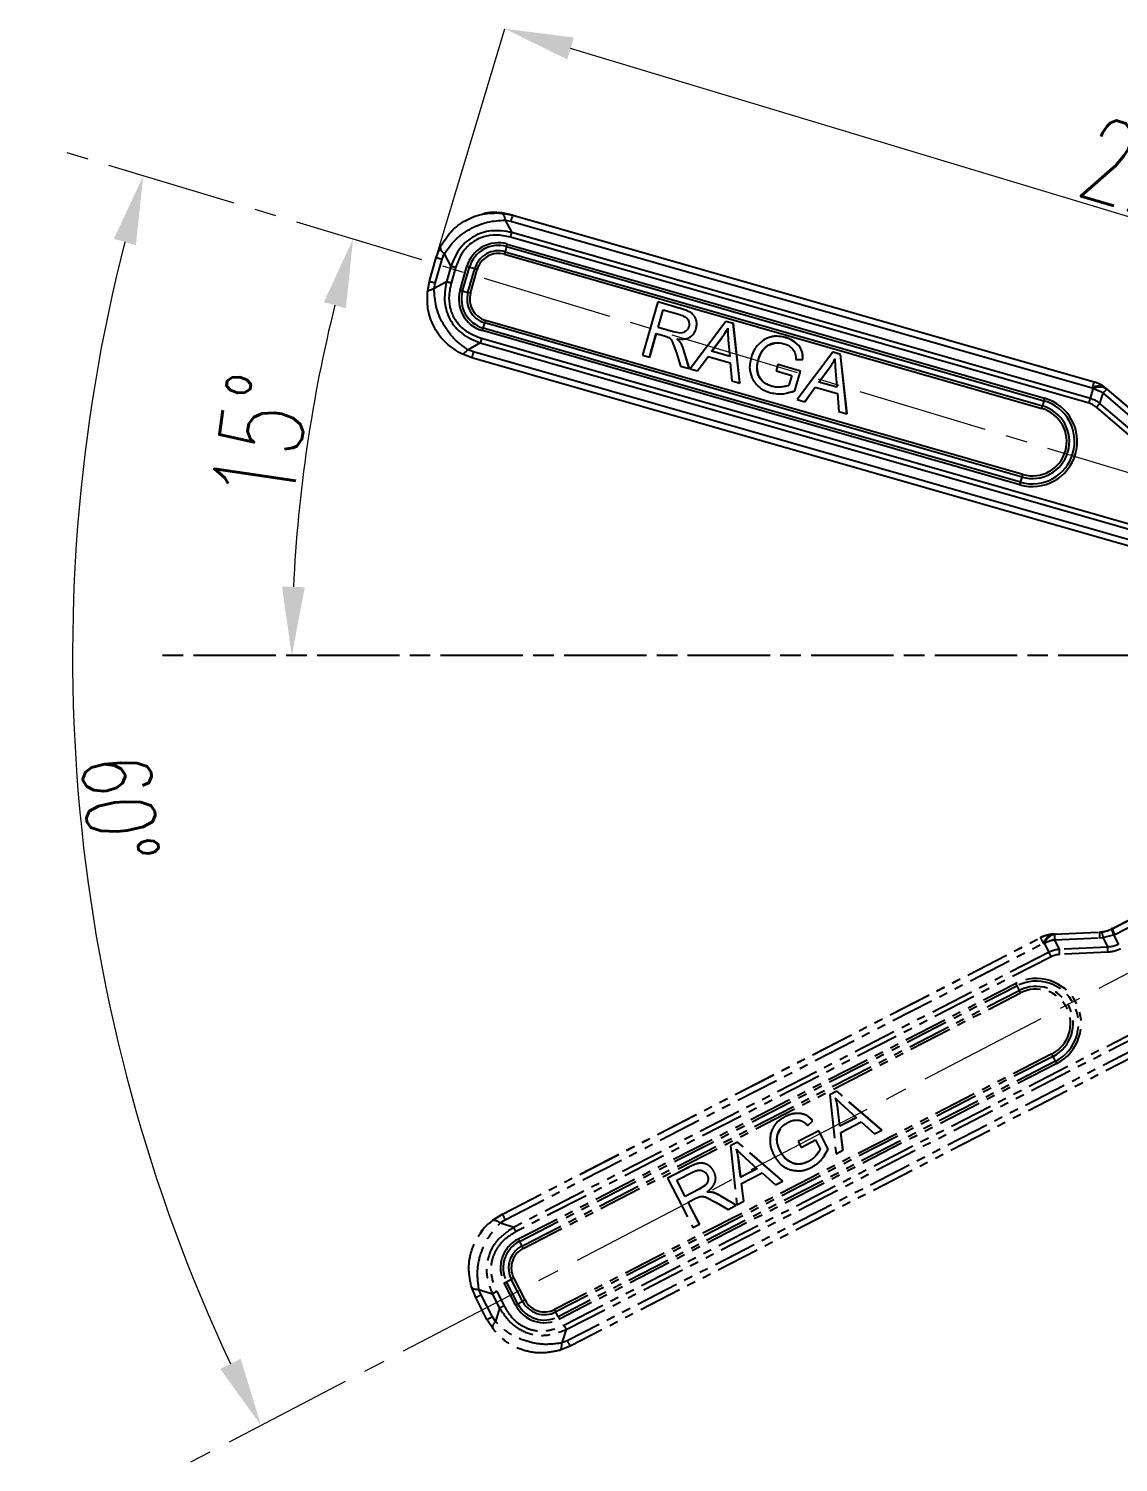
# Model space of a CAD drawing. Header units: millimetres. Extents: x 2251 to 4395, y 932 to 2449.
# Drawn here: x 3773.6 to 3932.4, y 1290.8 to 1499.5 of the extents above; entities that cross this region are included whole.
import ezdxf

# ---------------------------------------------------------------- set-up
doc = ezdxf.new("R2010")
doc.units = ezdxf.units.MM
for name, pattern in [('AM_ISO08W050', [18, 12, -1.5, 3, -1.5]), ('CENTER2', [28.575, 19.05, -3.175, 3.175, -3.175]), ('PHANTOM', [12.7, 6.35, -1.27, 1.27, -1.27, 1.27, -1.27])]:
    doc.linetypes.add(name, pattern=pattern)
for name, color, linetype, lineweight in [('AM_5', 3, 'Continuous', 25), ('AM_7', 4, 'AM_ISO08W050', 25), ('单点划线', 1, 'CENTER2', 13), ('标注', 3, 'Continuous', 13)]:
    doc.layers.add(name, color=color, linetype=linetype, lineweight=lineweight)
doc.styles.add('SLDTEXTSTYLE1', font='txt.shx', dxfattribs={"width": 0.7, "bigfont": 'gbcbig.shx'})
doc.dimstyles.new('SLDDIMSTYLE12$0', dxfattribs={"dimtxt": 12, "dimasz": 10, "dimexe": 0, "dimexo": 0.0625, "dimgap": 0.875, "dimtad": 1, "dimdec": 1, "dimlfac": 1.8, "dimrnd": 1e-09, "dimzin": 12, "dimdsep": 46, "dimtxsty": 'SLDTEXTSTYLE1', "dimcen": 0.09, "dimdle": 8.16, "dimclrd": 3, "dimclre": 3, "dimadec": 0, "dimazin": 3, "dimtfac": 1, "dimtdec": 1, "dimtofl": 0, "dimtmove": 0, "dimatfit": 3, "dimfxl": 0, "dimfrac": 2, "dimtolj": 1, "dimlwd": 5, "dimlwe": 5, "dimarcsym": 0})
doc.dimstyles.new('SLDDIMSTYLE12$2', dxfattribs={"dimtxt": 12, "dimasz": 10, "dimexe": 0, "dimexo": 0.0625, "dimgap": 0.875, "dimtad": 1, "dimdec": 1, "dimlfac": 1.8, "dimrnd": 1e-09, "dimzin": 12, "dimdsep": 46, "dimtxsty": 'SLDTEXTSTYLE1', "dimcen": 0.09, "dimdle": 8.16, "dimclrd": 3, "dimclre": 3, "dimadec": 0, "dimazin": 3, "dimtfac": 1, "dimtdec": 1, "dimtofl": 0, "dimtmove": 0, "dimatfit": 3, "dimfxl": 0, "dimfrac": 2, "dimtolj": 1, "dimlwd": 5, "dimlwe": 5, "dimarcsym": 0})

# ---------------------------------------------------------------- blocks, each defined once
blk = doc.blocks.new('*D89')
at = {"layer": 'Defpoints', "color": 0, "transparency": 16777216}
for p in [(3779.04, 1481.52), (3780.18, 1416.66), (4022.46, 1408.21), (4022.46, 1408.21), (3797.17, 1290.79)]:
    blk.add_point(p, dxfattribs=at)
at = {"layer": '标注', "color": 3, "linetype": 'Continuous', "lineweight": 5, "transparency": 16777216}
blk.add_arc((4022.46, 1408.21), 242.43, 165.602, 205.1646, dxfattribs=at)
at = {"layer": '标注', "color": 3, "transparency": 16777216}
for points in [[(3786.04, 1468.94), (3789.25, 1468.04), (3790.33, 1478.12)], [(3804.53, 1305.86), (3801.55, 1304.38), (3807.48, 1296.16)]]:
    blk.add_solid(points, dxfattribs=at)
at = {"layer": '标注', "color": 0, "transparency": 16777216, "insert": (3786.95, 1386.02), "char_height": 10, "attachment_point": 5, "rotation": 275.3833, "style": 'SLDTEXTSTYLE1'}
blk.add_mtext('\\A1;60%%D', dxfattribs=at)
blk = doc.blocks.new('*D82')
at = {"layer": 'AM_5', "color": 3, "linetype": 'Continuous', "lineweight": 5, "transparency": 16777216}
blk.add_arc((4022.39, 1408.25), 210.42, 165.966, 177.2769, dxfattribs=at)
at = {"layer": 'AM_5', "color": 3, "transparency": 16777216}
for points in [[(3816.64, 1459.72), (3819.85, 1458.83), (3820.9, 1468.92)], [(3813.87, 1418.21), (3810.54, 1418.29), (3811.97, 1408.25)]]:
    blk.add_solid(points, dxfattribs=at)
at = {"layer": 'Defpoints', "color": 0, "transparency": 16777216}
for p in [(3779.04, 1481.52), (3815.95, 1449.02), (3792.45, 1408.25), (4022.5, 1408.22), (4025.64, 1408.25)]:
    blk.add_point(p, dxfattribs=at)
at = {"layer": 'AM_5', "color": 0, "transparency": 16777216, "insert": (3807.41, 1439.91), "char_height": 12, "attachment_point": 5, "rotation": 81.6214, "style": 'SLDTEXTSTYLE1'}
blk.add_mtext('\\A1;15%%D', dxfattribs=at)
blk = doc.blocks.new('*D68')
at = {"layer": 'AM_5', "color": 3, "linetype": 'Continuous', "lineweight": 5, "transparency": 16777216}
for p, q in [((3832.99, 1466.29), (3843.01, 1499.54)), ((4023.04, 1445.32), (3852.58, 1496.66))]:
    blk.add_line(p, q, dxfattribs=at)
at = {"layer": 'AM_5', "color": 3, "lineweight": 5, "transparency": 16777216}
blk.add_line((4022.34, 1408.31), (4032.62, 1442.44), dxfattribs=at)
at = {"layer": 'AM_5', "color": 3, "transparency": 16777216}
for points in [[(3853.06, 1498.26), (3852.1, 1495.06), (3843.01, 1499.54)], [(4023.52, 1446.92), (4022.56, 1443.72), (4032.62, 1442.44)]]:
    blk.add_solid(points, dxfattribs=at)
at = {"layer": 'Defpoints', "color": 0, "transparency": 16777216}
for p in [(3843.01, 1499.54), (3832.97, 1466.23), (4022.32, 1408.25)]:
    blk.add_point(p, dxfattribs=at)
at = {"layer": 'AM_5', "color": 0, "transparency": 16777216, "insert": (3937.97, 1478.12), "char_height": 12, "attachment_point": 5, "rotation": 343.2384, "style": 'SLDTEXTSTYLE1'}
blk.add_mtext('\\A1;225', dxfattribs=at)

msp = doc.modelspace()

# ---------------------------------------------------------------- linework, layer by layer
at = {"color": 7, "linetype": 'Continuous', "lineweight": 25}
for p, q in [((3839.809, 1472.547), (3839.776, 1472.54)), ((3842.527, 1472.701), (3844.155, 1472.393)), ((3844.178, 1472.398), (3842.553, 1472.707)), ((3844.178, 1472.398), (3844.155, 1472.393)), ((3844.155, 1472.393), (3928.87, 1448.1)), ((3844.178, 1472.398), (3928.893, 1448.105)), ((3843.065, 1471.676), (3844.043, 1469.874)), ((3843.065, 1471.676), (3843.88, 1471.522)), ((3843.88, 1471.522), (3928.595, 1447.229)), ((3928.328, 1445.703), (3844.043, 1469.874)), ((3833.023, 1466.223), (3833.622, 1467.765)), ((3843.262, 1467.808), (3843.061, 1467.062)), ((3843.262, 1467.808), (3921.553, 1445.357)), ((3843.367, 1468.182), (3921.659, 1445.731)), ((3928.126, 1445.011), (3843.841, 1469.181)), ((3832.03, 1462.762), (3833.023, 1466.223)), ((3832.869, 1462.508), (3833.861, 1465.969)), ((3833.861, 1465.969), (3834.16, 1466.74)), ((3834.16, 1466.74), (3835.138, 1464.937)), ((3842.956, 1466.688), (3921.247, 1444.236)), ((3843.061, 1467.062), (3921.352, 1444.611)), ((3835.138, 1464.937), (3834.493, 1462.688)), ((3835.826, 1464.738), (3835.181, 1462.489)), ((3836.488, 1461.459), (3837.48, 1464.919)), ((3836.865, 1461.352), (3837.857, 1464.812)), ((3837.628, 1461.14), (3838.62, 1464.6)), ((3837.857, 1464.812), (3838.62, 1464.6)), ((3838.004, 1461.033), (3838.997, 1464.493)), ((3831.722, 1461.136), (3832.03, 1462.762)), ((3834.493, 1462.688), (3832.714, 1461.695)), ((3832.714, 1461.695), (3832.869, 1462.508)), ((3836.865, 1461.352), (3837.628, 1461.14)), ((3865.291, 1459.747), (3863.071, 1452.003)), ((3865.309, 1459.751), (3865.291, 1459.747)), ((3868.717, 1458.765), (3865.291, 1459.747)), ((3868.735, 1458.768), (3865.309, 1459.751)), ((3865.337, 1456.043), (3866.071, 1458.603)), ((3865.355, 1456.047), (3866.087, 1458.599)), ((3866.071, 1458.603), (3868.515, 1457.903)), ((3868.735, 1458.768), (3868.717, 1458.765)), ((3869.93, 1458.317), (3869.913, 1458.313)), ((3918.043, 1433.12), (3839.751, 1455.571)), ((3839.861, 1455.946), (3840.089, 1456.698)), ((3918.152, 1433.495), (3839.861, 1455.946)), ((3918.38, 1434.247), (3840.089, 1456.698)), ((3918.49, 1434.622), (3840.199, 1457.073)), ((3864.095, 1451.71), (3865.082, 1455.151)), ((3864.113, 1451.714), (3865.097, 1455.147)), ((3865.082, 1455.151), (3866.275, 1454.809)), ((3865.355, 1456.047), (3865.337, 1456.043)), ((3867.544, 1455.411), (3865.337, 1456.043)), ((3867.562, 1455.415), (3865.355, 1456.047)), ((3867.562, 1455.415), (3867.544, 1455.411)), ((3868.629, 1455.228), (3867.544, 1455.411)), ((3875.195, 1456.913), (3870.003, 1450.021)), ((3875.212, 1456.916), (3875.195, 1456.913)), ((3876.298, 1456.596), (3875.195, 1456.913)), ((3876.316, 1456.6), (3875.212, 1456.916)), ((3876.316, 1456.6), (3876.298, 1456.596)), ((3877.234, 1447.948), (3876.298, 1456.596)), ((3877.252, 1447.952), (3876.316, 1456.6)), ((3839.429, 1453.782), (3837.65, 1452.79)), ((3839.429, 1453.782), (3941.495, 1424.513)), ((3839.624, 1454.474), (3941.69, 1425.204)), ((3866.275, 1454.809), (3866.922, 1454.558)), ((3867.403, 1454.01), (3868.042, 1452.326)), ((3869.367, 1454.387), (3869.385, 1454.391)), ((3873.143, 1452.565), (3874.649, 1454.59)), ((3873.161, 1452.569), (3874.666, 1454.594)), ((3874.666, 1454.594), (3874.649, 1454.59)), ((3875.571, 1454.183), (3875.771, 1451.812)), ((3881.374, 1453.449), (3881.356, 1453.445)), ((3881.374, 1453.449), (3882.184, 1453.697)), ((3881.822, 1454.679), (3881.804, 1454.675)), ((3883.931, 1454.553), (3883.914, 1454.549)), ((3885.838, 1453.399), (3885.82, 1453.395)), ((3838.201, 1451.63), (3836.658, 1452.23)), ((3838.423, 1452.489), (3837.65, 1452.79)), ((3940.872, 1422.187), (3838.201, 1451.63)), ((3941.094, 1423.047), (3838.423, 1452.489)), ((3863.071, 1452.003), (3864.095, 1451.71)), ((3864.113, 1451.714), (3864.095, 1451.71)), ((3868.042, 1452.326), (3868.603, 1450.417)), ((3869.162, 1452.551), (3869.145, 1452.547)), ((3869.89, 1450.048), (3869.145, 1452.547)), ((3869.908, 1450.052), (3869.162, 1452.551)), ((3871.085, 1449.711), (3872.613, 1451.815)), ((3871.103, 1449.715), (3872.626, 1451.811)), ((3872.613, 1451.815), (3875.844, 1450.888)), ((3873.161, 1452.569), (3873.143, 1452.565)), ((3875.771, 1451.812), (3873.143, 1452.565)), ((3875.771, 1451.821), (3873.161, 1452.569)), ((3875.844, 1450.888), (3876.078, 1448.279)), ((3879.971, 1451.399), (3879.953, 1451.395)), ((3885.42, 1451.358), (3886.424, 1451.35)), ((3890.813, 1452.434), (3885.621, 1445.543)), ((3886.441, 1451.354), (3886.424, 1451.35)), ((3890.831, 1452.438), (3890.813, 1452.434)), ((3891.916, 1452.117), (3890.813, 1452.434)), ((3891.934, 1452.121), (3890.831, 1452.438)), ((3891.934, 1452.121), (3891.916, 1452.117)), ((3892.852, 1443.469), (3891.916, 1452.117)), ((3892.87, 1443.473), (3891.934, 1452.121)), ((3868.603, 1450.417), (3869.89, 1450.048)), ((3869.908, 1450.052), (3869.89, 1450.048)), ((3870.003, 1450.021), (3871.085, 1449.711)), ((3871.103, 1449.715), (3871.085, 1449.711)), ((3880.066, 1448.885), (3880.048, 1448.882)), ((3882.8, 1450.624), (3882.539, 1449.717)), ((3882.539, 1449.717), (3884.809, 1449.066)), ((3882.817, 1450.628), (3882.8, 1450.624)), ((3886.072, 1449.686), (3882.8, 1450.624)), ((3886.09, 1449.69), (3882.817, 1450.628)), ((3884.809, 1449.066), (3884.394, 1447.619)), ((3885.25, 1446.82), (3886.072, 1449.686)), ((3885.268, 1446.824), (3886.09, 1449.69)), ((3886.09, 1449.69), (3886.072, 1449.686)), ((3888.761, 1448.087), (3890.267, 1450.111)), ((3888.779, 1448.091), (3890.285, 1450.115)), ((3890.285, 1450.115), (3890.267, 1450.111)), ((3891.19, 1449.704), (3891.389, 1447.333)), ((3876.078, 1448.279), (3877.234, 1447.948)), ((3877.252, 1447.952), (3877.234, 1447.948)), ((3881.934, 1447.466), (3881.916, 1447.462)), ((3883.444, 1447.375), (3883.426, 1447.371)), ((3883.919, 1447.465), (3883.444, 1447.375)), ((3884.132, 1446.51), (3885.268, 1446.824)), ((3885.268, 1446.824), (3885.25, 1446.82)), ((3886.703, 1445.232), (3888.231, 1447.336)), ((3886.721, 1445.236), (3888.244, 1447.332)), ((3888.231, 1447.336), (3891.462, 1446.41)), ((3888.779, 1448.091), (3888.761, 1448.087)), ((3891.389, 1447.333), (3888.761, 1448.087)), ((3891.389, 1447.342), (3888.779, 1448.091)), ((3928.328, 1445.703), (3928.746, 1447.099)), ((3928.595, 1447.229), (3928.746, 1447.099)), ((3928.87, 1448.1), (3928.893, 1448.105)), ((3930.55, 1447.198), (3930.573, 1447.203)), ((3930.55, 1447.198), (3930.701, 1447.067)), ((3930.712, 1447.086), (3930.558, 1447.216)), ((3930.573, 1447.203), (3930.727, 1447.073)), ((3930.701, 1447.067), (3935.678, 1442.822)), ((3930.727, 1447.073), (3935.704, 1442.827)), ((3884.127, 1446.459), (3884.145, 1446.463)), ((3885.621, 1445.543), (3886.703, 1445.232)), ((3886.721, 1445.236), (3886.703, 1445.232)), ((3891.462, 1446.41), (3891.696, 1443.8)), ((3921.553, 1445.357), (3921.352, 1444.611)), ((3929.721, 1444.977), (3930.167, 1446.466)), ((3935.088, 1440.398), (3929.721, 1444.977)), ((3930.167, 1446.466), (3935.144, 1442.22)), ((3891.696, 1443.8), (3892.852, 1443.469)), ((3892.87, 1443.473), (3892.852, 1443.469)), ((3934.602, 1439.832), (3929.235, 1444.41)), ((3918.152, 1433.495), (3918.38, 1434.247))]:
    msp.add_line(p, q, dxfattribs=at)
at = {"color": 7, "linetype": 'PHANTOM', "lineweight": 25}
for p, q in [((3931.476, 1368.48), (3939.319, 1372.507)), ((3931.49, 1368.5), (3939.333, 1372.527)), ((3931.872, 1367.657), (3939.715, 1371.684)), ((3923.094, 1367.698), (3922.894, 1367.688)), ((3922.9, 1367.668), (3922.914, 1367.688)), ((3922.9, 1367.668), (3923.099, 1367.677)), ((3922.914, 1367.688), (3923.114, 1367.699)), ((3923.099, 1367.677), (3929.634, 1367.987)), ((3923.114, 1367.699), (3929.649, 1368.009)), ((3929.634, 1367.987), (3929.649, 1368.009)), ((3929.649, 1368.009), (3929.901, 1368.028)), ((3930.161, 1367.222), (3931.709, 1367.575)), ((3931.491, 1368.5), (3931.409, 1368.459)), ((3931.409, 1368.459), (3931.49, 1368.5)), ((3931.476, 1368.48), (3931.49, 1368.5)), ((3931.709, 1367.575), (3931.872, 1367.657)), ((3931.709, 1367.575), (3932.397, 1366.195)), ((3842.66, 1326.921), (3921.058, 1367.177)), ((3842.673, 1326.941), (3921.071, 1367.197)), ((3843.055, 1326.098), (3921.453, 1366.353)), ((3921.058, 1367.177), (3921.071, 1367.197)), ((3921.453, 1366.353), (3921.652, 1366.362)), ((3922.302, 1365.059), (3921.652, 1366.362)), ((3923.122, 1366.873), (3929.656, 1367.183)), ((3923.815, 1365.482), (3923.122, 1366.873)), ((3930.862, 1365.816), (3923.815, 1365.482)), ((3929.656, 1367.183), (3930.161, 1367.222)), ((3930.161, 1367.222), (3930.862, 1365.816)), ((3922.302, 1365.059), (3844.302, 1325.007)), ((3922.629, 1364.415), (3844.629, 1324.364)), ((3930.895, 1365.07), (3923.848, 1364.736)), ((3844.967, 1323.312), (3917.42, 1360.515)), ((3845.146, 1322.967), (3917.599, 1360.17)), ((3845.51, 1322.285), (3917.963, 1359.488)), ((3845.689, 1321.94), (3918.143, 1359.143)), ((3851.618, 1310.753), (3946.073, 1359.254)), ((3917.599, 1360.17), (3917.963, 1359.488)), ((3851.949, 1310.116), (3946.404, 1358.617)), ((3947.115, 1357.273), (3852.1, 1308.484)), ((3947.542, 1356.495), (3852.527, 1307.706)), ((3922.712, 1350.246), (3850.258, 1313.043)), ((3922.888, 1349.898), (3850.435, 1312.694)), ((3923.237, 1349.193), (3850.783, 1311.99)), ((3923.413, 1348.844), (3850.96, 1311.641)), ((3923.237, 1349.193), (3922.888, 1349.898)), ((3891.362, 1344.819), (3890.341, 1344.295)), ((3891.372, 1344.834), (3890.351, 1344.31)), ((3891.372, 1344.834), (3891.362, 1344.819)), ((3897.962, 1339.153), (3891.362, 1344.819)), ((3897.973, 1339.168), (3891.372, 1344.834)), ((3890.351, 1344.31), (3890.341, 1344.295)), ((3890.341, 1344.295), (3891.271, 1335.717)), ((3892.484, 1342.562), (3894.252, 1340.97)), ((3883.873, 1341.131), (3883.862, 1341.116)), ((3886.053, 1341.594), (3886.043, 1341.579)), ((3887.145, 1339.82), (3887.882, 1340.501)), ((3887.892, 1340.516), (3887.882, 1340.501)), ((3891.542, 1342.242), (3891.532, 1342.227)), ((3891.819, 1339.721), (3891.532, 1342.227)), ((3891.83, 1339.736), (3891.542, 1342.242)), ((3894.252, 1340.97), (3891.819, 1339.721)), ((3894.245, 1340.976), (3891.83, 1339.736)), ((3891.947, 1338.811), (3894.936, 1340.346)), ((3894.936, 1340.346), (3896.893, 1338.604)), ((3882.248, 1339.779), (3882.238, 1339.764)), ((3882.764, 1338.576), (3882.753, 1338.561)), ((3882.764, 1338.576), (3883.184, 1339.312)), ((3888.764, 1339.047), (3885.736, 1337.492)), ((3888.775, 1339.062), (3885.746, 1337.507)), ((3888.775, 1339.062), (3888.764, 1339.047)), ((3890.126, 1336.395), (3888.764, 1339.047)), ((3890.137, 1336.41), (3888.775, 1339.062)), ((3891.83, 1339.736), (3891.819, 1339.721)), ((3892.272, 1336.231), (3891.947, 1338.811)), ((3892.282, 1336.246), (3891.958, 1338.817)), ((3896.893, 1338.604), (3897.962, 1339.153)), ((3897.973, 1339.168), (3897.962, 1339.153)), ((3876.908, 1337.397), (3875.887, 1336.873)), ((3875.898, 1336.888), (3875.887, 1336.873)), ((3875.887, 1336.873), (3876.817, 1328.295)), ((3876.918, 1337.412), (3875.898, 1336.888)), ((3876.918, 1337.412), (3876.908, 1337.397)), ((3883.509, 1331.731), (3876.908, 1337.397)), ((3883.519, 1331.746), (3876.918, 1337.412)), ((3883.143, 1336.121), (3883.133, 1336.106)), ((3885.746, 1337.507), (3885.736, 1337.492)), ((3885.736, 1337.492), (3886.167, 1336.652)), ((3886.167, 1336.652), (3888.267, 1337.73)), ((3888.267, 1337.73), (3888.955, 1336.392)), ((3889.522, 1335.403), (3890.137, 1336.41)), ((3890.137, 1336.41), (3890.126, 1336.395)), ((3891.271, 1335.717), (3892.272, 1336.231)), ((3892.282, 1336.246), (3892.272, 1336.231)), ((3871.087, 1334.295), (3871.077, 1334.28)), ((3877.089, 1334.821), (3877.078, 1334.806)), ((3877.366, 1332.299), (3877.078, 1334.806)), ((3877.376, 1332.314), (3877.089, 1334.821)), ((3878.03, 1335.14), (3879.798, 1333.548)), ((3884.932, 1334.353), (3884.922, 1334.338)), ((3887.266, 1334.596), (3887.255, 1334.581)), ((3888.429, 1335.564), (3888.419, 1335.549)), ((3888.714, 1335.954), (3888.429, 1335.564)), ((3889.554, 1335.363), (3889.564, 1335.378)), ((3869.896, 1333.791), (3866.726, 1332.163)), ((3866.736, 1332.178), (3866.726, 1332.163)), ((3866.726, 1332.163), (3870.406, 1324.997)), ((3869.907, 1333.806), (3866.736, 1332.178)), ((3868.078, 1331.863), (3870.339, 1333.024)), ((3869.294, 1329.494), (3868.078, 1331.863)), ((3869.305, 1329.509), (3868.092, 1331.87)), ((3869.907, 1333.806), (3869.896, 1333.791)), ((3879.798, 1333.548), (3877.366, 1332.299)), ((3877.376, 1332.314), (3877.366, 1332.299)), ((3879.791, 1333.554), (3877.376, 1332.314)), ((3877.493, 1331.389), (3880.483, 1332.924)), ((3880.483, 1332.924), (3882.439, 1331.182)), ((3871.336, 1330.542), (3869.294, 1329.494)), ((3871.346, 1330.557), (3869.305, 1329.509)), ((3872.252, 1331.152), (3871.336, 1330.542)), ((3871.346, 1330.557), (3871.336, 1330.542)), ((3873.366, 1331.044), (3873.376, 1331.059)), ((3877.818, 1328.809), (3877.493, 1331.389)), ((3877.829, 1328.824), (3877.505, 1331.395)), ((3882.439, 1331.182), (3883.509, 1331.731)), ((3883.519, 1331.746), (3883.509, 1331.731)), ((3869.305, 1329.509), (3869.294, 1329.494)), ((3869.718, 1328.668), (3870.822, 1329.235)), ((3871.354, 1325.484), (3869.718, 1328.668)), ((3871.364, 1325.499), (3869.732, 1328.676)), ((3870.822, 1329.235), (3871.466, 1329.495)), ((3872.192, 1329.425), (3873.81, 1328.634)), ((3873.81, 1328.634), (3875.525, 1327.626)), ((3874.473, 1329.564), (3874.463, 1329.549)), ((3876.717, 1328.238), (3874.463, 1329.549)), ((3876.727, 1328.253), (3874.473, 1329.564)), ((3875.525, 1327.626), (3876.717, 1328.238)), ((3876.727, 1328.253), (3876.717, 1328.238)), ((3876.817, 1328.295), (3877.818, 1328.809)), ((3877.829, 1328.824), (3877.818, 1328.809)), ((3841.262, 1326.032), (3842.66, 1326.921)), ((3842.673, 1326.941), (3841.277, 1326.053)), ((3842.356, 1325.652), (3843.055, 1326.098)), ((3842.356, 1325.652), (3844.302, 1325.007)), ((3842.673, 1326.941), (3842.66, 1326.921)), ((3839.385, 1324.059), (3839.366, 1324.031)), ((3870.406, 1324.997), (3871.354, 1325.484)), ((3871.364, 1325.499), (3871.354, 1325.484)), ((3845.146, 1322.967), (3845.51, 1322.285)), ((3843.255, 1317.083), (3843.956, 1317.451)), ((3845.601, 1314.248), (3843.956, 1317.451)), ((3845.949, 1314.428), (3844.304, 1317.63)), ((3838.764, 1314.804), (3838.146, 1316.338)), ((3839.24, 1315.959), (3841.186, 1315.314)), ((3839.549, 1315.192), (3839.24, 1315.959)), ((3841.194, 1311.99), (3839.549, 1315.192)), ((3841.186, 1315.314), (3842.255, 1313.232)), ((3841.825, 1315.639), (3842.894, 1313.558)), ((3844.552, 1313.701), (3842.907, 1316.903)), ((3844.9, 1313.881), (3843.255, 1317.083)), ((3840.409, 1311.601), (3838.764, 1314.804)), ((3842.255, 1313.232), (3841.637, 1311.291)), ((3844.9, 1313.881), (3845.601, 1314.248)), ((3841.297, 1310.204), (3840.409, 1311.601)), ((3841.637, 1311.291), (3841.194, 1311.99)), ((3850.783, 1311.99), (3850.435, 1312.694)), ((3851.949, 1310.116), (3851.331, 1308.175)), ((3852.526, 1307.706), (3850.99, 1307.088)), ((3852.1, 1308.484), (3851.331, 1308.175))]:
    msp.add_line(p, q, dxfattribs=at)
at = {"color": 7, "linetype": 'Continuous', "lineweight": 25}
for centre, radius, start, end in [((3842.055, 1463.607), 4.759, 73.99917, 164.00247), ((3842.058, 1463.608), 4.37, 73.99917, 164.00247), ((3871.422, 1460.094), 29.197, 163.9172, 164.67984), ((3842.071, 1463.611), 3.59, 73.99917, 164.00247), ((3842.073, 1463.611), 3.201, 73.99917, 164.00247), ((3814.9, 1474.777), 29.199, 343.91719, 344.67981), ((3852.947, 1518.703), 55.963, 253.95603, 254.35706), ((3823.529, 1410.707), 55.967, 73.95602, 74.35704), ((3841.064, 1460.147), 4.76, 164.00083, 253.99752), ((3851.955, 1515.242), 55.963, 253.95603, 254.35706), ((3841.066, 1460.147), 4.37, 164.00075, 253.99756), ((3841.079, 1460.15), 3.591, 164.00075, 253.99757), ((3822.537, 1407.246), 55.967, 73.95602, 74.35704), ((3841.081, 1460.15), 3.201, 164.00056, 253.99766), ((3868.326, 1447.422), 29.714, 163.32881, 164.08236), ((3811.624, 1465.223), 29.714, 343.32882, 344.08236), ((3941.136, 1443.749), 13.015, 160.47239, 164.49357), ((3929.546, 1445.549), 1.93, 58.66161, 119.51448), ((3929.697, 1445.419), 1.93, 58.66153, 119.51425), ((3927.222, 1441.762), 5.55, 57.94933, 74.06129), ((3927.629, 1443.774), 4.5, 49.53467, 73.99864), ((3927.653, 1443.779), 4.5, 49.53467, 73.99864), ((3942.404, 1436.148), 16.006, 136.98242, 139.86093), ((3919.85, 1439.425), 6.56, 254.00246, 74), ((3919.853, 1439.426), 6.17, 254.00238, 74.00008), ((3919.866, 1439.429), 5.391, 254.00253, 73.99993), ((3893.192, 1452.325), 29.198, 343.91719, 344.67983), ((3949.714, 1437.642), 29.198, 163.91719, 164.67983), ((3919.868, 1439.429), 5.001, 254.00255, 73.99991), ((3889.915, 1442.771), 29.715, 343.32883, 344.08237), ((3946.616, 1424.971), 29.713, 163.32879, 164.08235)]:
    msp.add_arc(centre, radius, start, end, dxfattribs=at)
at = {"color": 7, "linetype": 'PHANTOM', "lineweight": 25}
for centre, radius, start, end in [((3923.113, 1363.174), 4.5, 92.71551, 117.17948), ((3923.127, 1363.194), 4.5, 92.71551, 117.17948), ((3923.296, 1365.779), 1.93, 101.84245, 162.69532), ((3923.495, 1365.788), 1.93, 101.84237, 162.69509), ((3939.105, 1367.723), 16.006, 180.16327, 183.04177), ((3945.639, 1368.033), 16.006, 180.16315, 183.04177), ((3943.398, 1373.701), 13.015, 203.65317, 207.67445), ((3932.979, 1372.398), 13.015, 203.65323, 207.67441), ((3924.193, 1361.427), 5.55, 101.13017, 117.24213), ((3920.417, 1354.68), 6.56, 297.1833, 117.18084), ((3943.413, 1373.815), 29.198, 207.09803, 207.86067), ((3920.418, 1354.681), 6.17, 297.18322, 117.18092), ((3920.426, 1354.693), 5.391, 297.18337, 117.18077), ((3892.15, 1345.843), 29.198, 27.09803, 27.86067), ((3920.427, 1354.695), 5.001, 297.18339, 117.18075), ((3896.298, 1336.634), 29.715, 26.50967, 27.26321), ((3949.825, 1362.455), 29.713, 206.50963, 207.26319), ((3847.141, 1319.078), 4.759, 117.18001, 207.18331), ((3847.142, 1319.08), 4.37, 117.18001, 207.18331), ((3847.15, 1319.091), 3.59, 117.18001, 207.18331), ((3847.151, 1319.093), 3.201, 117.18001, 207.18331), ((3870.959, 1336.611), 29.197, 207.09805, 207.86068), ((3819.696, 1308.64), 29.199, 27.09803, 27.86065), ((3869.832, 1267.825), 55.967, 117.13686, 117.53788), ((3817.381, 1366.706), 55.963, 297.13687, 297.5379), ((3819.026, 1363.504), 55.963, 297.13687, 297.5379), ((3848.786, 1315.875), 4.76, 207.18167, 297.17837), ((3848.787, 1315.877), 4.37, 207.18159, 297.1784), ((3871.476, 1264.622), 55.967, 117.13686, 117.53788), ((3848.795, 1315.888), 3.591, 207.18159, 297.17841), ((3848.796, 1315.89), 3.201, 207.1814, 297.1785), ((3823.845, 1299.431), 29.714, 26.50966, 27.2632), ((3877.373, 1325.252), 29.714, 206.50966, 207.26321)]:
    msp.add_arc(centre, radius, start, end, dxfattribs=at)
at = {"color": 7, "linetype": 'Continuous', "lineweight": 25}
for points, knots in [([(3833.622, 1467.765), (3834.095, 1468.538), (3835.038, 1470.078), (3837.247, 1471.718), (3839.811, 1472.724), (3841.619, 1472.709), (3842.527, 1472.701)], [0, 0, 0, 0, 0.2509207, 0.5000162, 0.7490448, 1, 1, 1, 1]), ([(3842.553, 1472.707), (3841.63, 1472.787), (3840.689, 1472.869), (3839.827, 1472.545), (3839.811, 1472.539)], [0, 0, 0, 0, 0.9811751, 1, 1, 1, 1]), ([(3842.527, 1472.701), (3842.637, 1472.645), (3842.857, 1472.534), (3842.996, 1471.962), (3843.065, 1471.676)], [0, 0, 0, 0, 0.5000005, 1, 1, 1, 1]), ([(3834.16, 1466.74), (3834.665, 1467.451), (3835.672, 1468.868), (3837.908, 1470.459), (3840.446, 1471.514), (3842.19, 1471.622), (3843.065, 1471.676)], [0, 0, 0, 0, 0.2509209, 0.5000162, 0.7490448, 1, 1, 1, 1]), ([(3844.043, 1469.874), (3843.026, 1470.038), (3841.14, 1470.343), (3838.441, 1469.453), (3836.269, 1467.634), (3835.533, 1465.88), (3835.138, 1464.937)], [0, 0, 0, 0, 0.2702915, 0.5008839, 0.7316205, 1, 1, 1, 1]), ([(3833.622, 1467.765), (3833.603, 1467.638), (3833.563, 1467.384), (3833.96, 1466.955), (3834.16, 1466.74)], [0, 0, 0, 0, 0.49686735, 1, 1, 1, 1]), ([(3843.841, 1469.181), (3843.137, 1469.331), (3841.827, 1469.609), (3839.907, 1469.323), (3838.187, 1468.49), (3836.66, 1466.96), (3836.118, 1465.516), (3835.826, 1464.738)], [0, 0, 0, 0, 0.2085412, 0.3881399, 0.5544367, 0.759769, 1, 1, 1, 1]), ([(3831.722, 1461.136), (3831.771, 1461.25), (3831.871, 1461.477), (3832.433, 1461.623), (3832.714, 1461.695)], [0, 0, 0, 0, 0.50000085, 1, 1, 1, 1]), ([(3837.65, 1452.79), (3836.936, 1453.297), (3835.512, 1454.308), (3833.919, 1456.546), (3832.866, 1459.082), (3832.765, 1460.822), (3832.714, 1461.695)], [0, 0, 0, 0, 0.2509467, 0.4999847, 0.7490684, 1, 1, 1, 1]), ([(3834.493, 1462.688), (3834.328, 1461.67), (3834.022, 1459.784), (3834.913, 1457.084), (3836.733, 1454.913), (3838.487, 1454.178), (3839.429, 1453.782)], [0, 0, 0, 0, 0.2705363, 0.5011773, 0.7319034, 1, 1, 1, 1]), ([(3835.181, 1462.489), (3835.031, 1461.784), (3834.753, 1460.474), (3835.04, 1458.552), (3835.873, 1456.833), (3837.404, 1455.307), (3838.846, 1454.765), (3839.624, 1454.474)], [0, 0, 0, 0, 0.20872371, 0.38836947, 0.55468562, 0.75997191, 1, 1, 1, 1]), ([(3836.658, 1452.23), (3835.884, 1452.704), (3834.342, 1453.648), (3832.7, 1455.859), (3831.696, 1458.422), (3831.713, 1460.229), (3831.722, 1461.136)], [0, 0, 0, 0, 0.2509467, 0.4999848, 0.7490685, 1, 1, 1, 1]), ([(3868.515, 1457.903), (3868.763, 1457.819), (3869.121, 1457.698), (3869.517, 1457.413), (3869.64, 1457.231), (3869.698, 1457.146)], [0, 0, 0, 0, 0.5431864, 0.7867589, 1, 1, 1, 1]), ([(3869.913, 1458.313), (3869.723, 1458.401), (3869.336, 1458.582), (3868.926, 1458.703), (3868.717, 1458.765)], [0, 0, 0, 0, 0.4889255, 1, 1, 1, 1]), ([(3869.93, 1458.317), (3869.741, 1458.405), (3869.354, 1458.586), (3868.944, 1458.707), (3868.735, 1458.768)], [0, 0, 0, 0, 0.4889255, 1, 1, 1, 1]), ([(3869.698, 1457.146), (3869.767, 1456.986), (3869.869, 1456.748), (3869.876, 1456.403), (3869.839, 1456.24), (3869.82, 1456.157)], [0, 0, 0, 0, 0.508701, 0.7517829, 1, 1, 1, 1]), ([(3870.585, 1457.736), (3870.476, 1457.862), (3870.281, 1458.089), (3870.026, 1458.244), (3869.913, 1458.313)], [0, 0, 0, 0, 0.5575462, 1, 1, 1, 1]), ([(3870.94, 1456.876), (3870.902, 1457.053), (3870.836, 1457.363), (3870.66, 1457.624), (3870.585, 1457.736)], [0, 0, 0, 0, 0.5738958, 1, 1, 1, 1]), ([(3868.09, 1454.369), (3868.352, 1454.343), (3868.837, 1454.296), (3869.524, 1454.396), (3870.127, 1454.665), (3870.624, 1455.163), (3870.79, 1455.62), (3870.877, 1455.86)], [0, 0, 0, 0, 0.2248507, 0.4169148, 0.5876668, 0.7832367, 1, 1, 1, 1]), ([(3869.367, 1455.493), (3869.254, 1455.42), (3869.029, 1455.274), (3868.762, 1455.243), (3868.629, 1455.228)], [0, 0, 0, 0, 0.50112496, 1, 1, 1, 1]), ([(3869.82, 1456.157), (3869.772, 1456.027), (3869.676, 1455.768), (3869.47, 1455.585), (3869.367, 1455.493)], [0, 0, 0, 0, 0.5017512, 1, 1, 1, 1]), ([(3870.877, 1455.86), (3870.919, 1456.05), (3870.994, 1456.386), (3870.956, 1456.728), (3870.94, 1456.876)], [0, 0, 0, 0, 0.5655054, 1, 1, 1, 1]), ([(3874.649, 1454.59), (3874.814, 1454.827), (3875.118, 1455.264), (3875.365, 1455.735), (3875.479, 1455.951)], [0, 0, 0, 0, 0.5419592, 1, 1, 1, 1]), ([(3874.666, 1454.594), (3874.831, 1454.831), (3875.136, 1455.268), (3875.383, 1455.739), (3875.497, 1455.955)], [0, 0, 0, 0, 0.5419592, 1, 1, 1, 1]), ([(3875.479, 1455.951), (3875.486, 1455.663), (3875.501, 1455.072), (3875.548, 1454.484), (3875.571, 1454.183)], [0, 0, 0, 0, 0.4886907, 1, 1, 1, 1]), ([(3866.922, 1454.558), (3867.002, 1454.495), (3867.195, 1454.341), (3867.326, 1454.132), (3867.403, 1454.01)], [0, 0, 0, 0, 0.4142729, 1, 1, 1, 1]), ([(3869.145, 1452.547), (3869.005, 1452.98), (3868.783, 1453.669), (3868.278, 1454.179), (3868.09, 1454.369)], [0, 0, 0, 0, 0.628575, 1, 1, 1, 1]), ([(3869.162, 1452.551), (3869.023, 1452.984), (3868.801, 1453.673), (3868.296, 1454.183), (3868.108, 1454.372)], [0, 0, 0, 0, 0.628575, 1, 1, 1, 1]), ([(3880.727, 1454.235), (3880.267, 1453.857), (3879.412, 1453.155), (3879.051, 1452.114), (3878.885, 1451.633)], [0, 0, 0, 0, 0.5381648, 1, 1, 1, 1]), ([(3879.953, 1451.395), (3880.107, 1451.824), (3880.33, 1452.444), (3880.875, 1453.105), (3881.198, 1453.333), (3881.356, 1453.445)], [0, 0, 0, 0, 0.5344662, 0.7714045, 1, 1, 1, 1]), ([(3879.971, 1451.399), (3880.139, 1451.884), (3880.424, 1452.702), (3881.099, 1453.232), (3881.374, 1453.449)], [0, 0, 0, 0, 0.5921782, 1, 1, 1, 1]), ([(3883.914, 1454.549), (3883.584, 1454.627), (3882.958, 1454.773), (3881.838, 1454.762), (3881.143, 1454.432), (3880.727, 1454.235)], [0, 0, 0, 0, 0.308178, 0.5862676, 1, 1, 1, 1]), ([(3881.356, 1453.445), (3881.526, 1453.534), (3881.864, 1453.712), (3882.659, 1453.879), (3883.261, 1453.758), (3883.674, 1453.675)], [0, 0, 0, 0, 0.2394886, 0.4785859, 1, 1, 1, 1]), ([(3883.931, 1454.553), (3883.604, 1454.625), (3882.98, 1454.76), (3882.241, 1454.81), (3881.896, 1454.671), (3881.834, 1454.646)], [0, 0, 0, 0, 0.4764978, 0.9064737, 1, 1, 1, 1]), ([(3883.674, 1453.675), (3883.926, 1453.587), (3884.416, 1453.416), (3884.788, 1453.054), (3884.969, 1452.878)], [0, 0, 0, 0, 0.512975, 1, 1, 1, 1]), ([(3885.82, 1453.395), (3885.526, 1453.674), (3884.973, 1454.198), (3884.251, 1454.437), (3883.914, 1454.549)], [0, 0, 0, 0, 0.5318982, 1, 1, 1, 1]), ([(3885.838, 1453.399), (3885.544, 1453.678), (3884.991, 1454.202), (3884.269, 1454.441), (3883.931, 1454.553)], [0, 0, 0, 0, 0.53189815, 1, 1, 1, 1]), ([(3886.424, 1451.35), (3886.419, 1451.784), (3886.412, 1452.53), (3885.995, 1453.14), (3885.82, 1453.395)], [0, 0, 0, 0, 0.5814657, 1, 1, 1, 1]), ([(3886.441, 1451.354), (3886.437, 1451.788), (3886.429, 1452.533), (3886.013, 1453.144), (3885.838, 1453.399)], [0, 0, 0, 0, 0.5814657, 1, 1, 1, 1]), ([(3836.658, 1452.23), (3836.778, 1452.215), (3837.021, 1452.183), (3837.439, 1452.587), (3837.65, 1452.79)], [0, 0, 0, 0, 0.4968674, 1, 1, 1, 1]), ([(3878.885, 1451.633), (3878.752, 1450.996), (3878.524, 1449.896), (3878.957, 1448.871), (3879.139, 1448.44)], [0, 0, 0, 0, 0.5794862, 1, 1, 1, 1]), ([(3880.048, 1448.882), (3879.973, 1449.061), (3879.82, 1449.427), (3879.711, 1450.289), (3879.854, 1450.942), (3879.953, 1451.395)], [0, 0, 0, 0, 0.2264152, 0.4626215, 1, 1, 1, 1]), ([(3880.066, 1448.885), (3879.928, 1449.318), (3879.663, 1450.149), (3879.871, 1450.994), (3879.971, 1451.399)], [0, 0, 0, 0, 0.520635, 1, 1, 1, 1]), ([(3884.969, 1452.878), (3885.045, 1452.779), (3885.199, 1452.577), (3885.403, 1452.068), (3885.413, 1451.648), (3885.42, 1451.358)], [0, 0, 0, 0, 0.23103556, 0.46846759, 1, 1, 1, 1]), ([(3890.267, 1450.111), (3890.432, 1450.348), (3890.736, 1450.785), (3890.984, 1451.257), (3891.097, 1451.473)], [0, 0, 0, 0, 0.54195929, 1, 1, 1, 1]), ([(3890.285, 1450.115), (3890.45, 1450.352), (3890.754, 1450.789), (3891.001, 1451.26), (3891.115, 1451.476)], [0, 0, 0, 0, 0.5419593, 1, 1, 1, 1]), ([(3891.097, 1451.473), (3891.104, 1451.184), (3891.119, 1450.594), (3891.166, 1450.005), (3891.19, 1449.704)], [0, 0, 0, 0, 0.4886908, 1, 1, 1, 1]), ([(3881.916, 1447.462), (3881.515, 1447.612), (3880.932, 1447.829), (3880.337, 1448.389), (3880.144, 1448.718), (3880.048, 1448.882)], [0, 0, 0, 0, 0.5264104, 0.7642346, 1, 1, 1, 1]), ([(3881.934, 1447.466), (3881.48, 1447.632), (3880.702, 1447.916), (3880.253, 1448.601), (3880.066, 1448.885)], [0, 0, 0, 0, 0.5837878, 1, 1, 1, 1]), ([(3879.139, 1448.44), (3879.496, 1447.959), (3880.162, 1447.066), (3881.21, 1446.7), (3881.695, 1446.531)], [0, 0, 0, 0, 0.53725916, 1, 1, 1, 1]), ([(3881.695, 1446.531), (3882.353, 1446.42), (3883.567, 1446.214), (3884.722, 1446.63), (3885.25, 1446.82)], [0, 0, 0, 0, 0.5424178, 1, 1, 1, 1]), ([(3883.426, 1447.371), (3883.171, 1447.345), (3882.662, 1447.291), (3882.164, 1447.405), (3881.916, 1447.462)], [0, 0, 0, 0, 0.5020846, 1, 1, 1, 1]), ([(3883.444, 1447.375), (3883.158, 1447.347), (3882.649, 1447.298), (3882.151, 1447.415), (3881.934, 1447.466)], [0, 0, 0, 0, 0.5618251, 1, 1, 1, 1]), ([(3884.394, 1447.619), (3884.282, 1447.574), (3883.972, 1447.449), (3883.639, 1447.402), (3883.426, 1447.371)], [0, 0, 0, 0, 0.3598376, 1, 1, 1, 1]), ([(3929.235, 1444.41), (3929.042, 1444.556), (3928.702, 1444.814), (3928.3, 1444.951), (3928.126, 1445.011)], [0, 0, 0, 0, 0.56777287, 1, 1, 1, 1]), ([(3929.721, 1444.977), (3929.505, 1445.134), (3929.077, 1445.446), (3928.576, 1445.618), (3928.328, 1445.703)], [0, 0, 0, 0, 0.50495342, 1, 1, 1, 1])]:
    msp.add_open_spline(points, degree=3, knots=knots, dxfattribs=at)
for points in [[(3844.155, 1472.393), (3844.139, 1472.353), (3844.107, 1472.273), (3843.956, 1471.773), (3843.88, 1471.522)], [(3843.841, 1469.181), (3843.86, 1469.248), (3843.899, 1469.381), (3843.954, 1469.571), (3844.004, 1469.742), (3844.03, 1469.83), (3844.043, 1469.874)], [(3833.023, 1466.223), (3833.057, 1466.211), (3833.125, 1466.186), (3833.616, 1466.041), (3833.861, 1465.969)], [(3835.826, 1464.738), (3835.759, 1464.757), (3835.626, 1464.796), (3835.437, 1464.85), (3835.267, 1464.899), (3835.181, 1464.925), (3835.138, 1464.937)], [(3832.03, 1462.762), (3832.065, 1462.75), (3832.133, 1462.726), (3832.623, 1462.581), (3832.869, 1462.508)], [(3835.181, 1462.489), (3835.114, 1462.508), (3834.981, 1462.546), (3834.792, 1462.601), (3834.622, 1462.65), (3834.536, 1462.675), (3834.493, 1462.688)], [(3839.624, 1454.474), (3839.605, 1454.407), (3839.567, 1454.273), (3839.513, 1454.084), (3839.465, 1453.913), (3839.441, 1453.826), (3839.429, 1453.782)], [(3838.423, 1452.489), (3838.355, 1452.241), (3838.22, 1451.744), (3838.208, 1451.668), (3838.201, 1451.63)], [(3928.126, 1445.011), (3928.145, 1445.077), (3928.183, 1445.211), (3928.238, 1445.401), (3928.289, 1445.572), (3928.315, 1445.66), (3928.328, 1445.703)], [(3929.235, 1444.41), (3929.282, 1444.466), (3929.377, 1444.577), (3929.511, 1444.733), (3929.631, 1444.873), (3929.691, 1444.942), (3929.721, 1444.977)]]:
    msp.add_open_spline(points, degree=3, dxfattribs=at)
at = {"color": 7, "linetype": 'PHANTOM', "lineweight": 25}
for points, knots in [([(3929.634, 1367.987), (3929.681, 1367.99), (3929.766, 1367.994), (3929.849, 1368.003), (3929.886, 1368.006)], [0, 0, 0, 0, 0.5576718, 1, 1, 1, 1]), ([(3929.886, 1368.006), (3930.15, 1368.046), (3930.67, 1368.124), (3931.156, 1368.335), (3931.395, 1368.439)], [0, 0, 0, 0, 0.5083155, 1, 1, 1, 1]), ([(3929.886, 1368.006), (3929.924, 1367.971), (3930.001, 1367.901), (3930.108, 1367.448), (3930.161, 1367.222)], [0, 0, 0, 0, 0.5008043, 1, 1, 1, 1]), ([(3929.901, 1368.028), (3930.165, 1368.067), (3930.684, 1368.144), (3931.17, 1368.355), (3931.409, 1368.459)], [0, 0, 0, 0, 0.50800634, 1, 1, 1, 1]), ([(3931.395, 1368.439), (3931.41, 1368.446), (3931.438, 1368.46), (3931.465, 1368.474), (3931.476, 1368.48)], [0, 0, 0, 0, 0.5601455, 1, 1, 1, 1]), ([(3931.395, 1368.439), (3931.398, 1368.393), (3931.405, 1368.3), (3931.608, 1367.817), (3931.709, 1367.575)], [0, 0, 0, 0, 0.5, 1, 1, 1, 1]), ([(3923.815, 1365.482), (3923.55, 1365.449), (3923.024, 1365.383), (3922.541, 1365.166), (3922.302, 1365.059)], [0, 0, 0, 0, 0.50495342, 1, 1, 1, 1]), ([(3932.397, 1366.195), (3932.156, 1366.09), (3931.666, 1365.875), (3931.133, 1365.836), (3930.862, 1365.816)], [0, 0, 0, 0, 0.4914989, 1, 1, 1, 1]), ([(3932.724, 1365.552), (3932.438, 1365.425), (3931.855, 1365.165), (3931.219, 1365.102), (3930.895, 1365.07)], [0, 0, 0, 0, 0.4902935, 1, 1, 1, 1]), ([(3923.848, 1364.736), (3923.608, 1364.711), (3923.184, 1364.666), (3922.796, 1364.491), (3922.629, 1364.415)], [0, 0, 0, 0, 0.56777287, 1, 1, 1, 1]), ([(3891.206, 1343.788), (3891.408, 1343.583), (3891.823, 1343.162), (3892.26, 1342.765), (3892.484, 1342.562)], [0, 0, 0, 0, 0.4886908, 1, 1, 1, 1]), ([(3891.532, 1342.227), (3891.49, 1342.513), (3891.413, 1343.04), (3891.271, 1343.553), (3891.206, 1343.788)], [0, 0, 0, 0, 0.54195929, 1, 1, 1, 1]), ([(3891.542, 1342.242), (3891.501, 1342.528), (3891.423, 1343.055), (3891.281, 1343.568), (3891.216, 1343.803)], [0, 0, 0, 0, 0.5419593, 1, 1, 1, 1]), ([(3883.862, 1341.116), (3883.569, 1340.947), (3883.012, 1340.625), (3882.203, 1339.851), (3881.922, 1339.135), (3881.754, 1338.707)], [0, 0, 0, 0, 0.308178, 0.5862676, 1, 1, 1, 1]), ([(3883.873, 1341.131), (3883.585, 1340.959), (3883.037, 1340.631), (3882.464, 1340.162), (3882.308, 1339.824), (3882.28, 1339.763)], [0, 0, 0, 0, 0.4764978, 0.9064737, 1, 1, 1, 1]), ([(3882.753, 1338.561), (3882.816, 1338.742), (3882.94, 1339.103), (3883.406, 1339.768), (3883.928, 1340.093), (3884.286, 1340.315)], [0, 0, 0, 0, 0.2394886, 0.4785859, 1, 1, 1, 1]), ([(3886.043, 1341.579), (3885.637, 1341.581), (3884.875, 1341.585), (3884.185, 1341.266), (3883.862, 1341.116)], [0, 0, 0, 0, 0.5318982, 1, 1, 1, 1]), ([(3886.053, 1341.594), (3885.648, 1341.596), (3884.886, 1341.6), (3884.196, 1341.281), (3883.873, 1341.131)], [0, 0, 0, 0, 0.53189815, 1, 1, 1, 1]), ([(3884.286, 1340.315), (3884.529, 1340.423), (3885.004, 1340.634), (3885.523, 1340.624), (3885.775, 1340.62)], [0, 0, 0, 0, 0.512975, 1, 1, 1, 1]), ([(3885.775, 1340.62), (3885.899, 1340.599), (3886.149, 1340.557), (3886.646, 1340.326), (3886.941, 1340.027), (3887.145, 1339.82)], [0, 0, 0, 0, 0.23103556, 0.46846759, 1, 1, 1, 1]), ([(3887.882, 1340.501), (3887.582, 1340.814), (3887.066, 1341.353), (3886.344, 1341.513), (3886.043, 1341.579)], [0, 0, 0, 0, 0.5814657, 1, 1, 1, 1]), ([(3887.892, 1340.516), (3887.592, 1340.829), (3887.076, 1341.368), (3886.355, 1341.528), (3886.053, 1341.594)], [0, 0, 0, 0, 0.5814657, 1, 1, 1, 1]), ([(3881.754, 1338.707), (3881.677, 1338.116), (3881.533, 1337.019), (3881.983, 1336.013), (3882.191, 1335.548)], [0, 0, 0, 0, 0.5381648, 1, 1, 1, 1]), ([(3883.133, 1336.106), (3882.952, 1336.524), (3882.69, 1337.129), (3882.635, 1337.984), (3882.714, 1338.371), (3882.753, 1338.561)], [0, 0, 0, 0, 0.5344662, 0.7714045, 1, 1, 1, 1]), ([(3883.143, 1336.121), (3882.934, 1336.59), (3882.581, 1337.381), (3882.711, 1338.23), (3882.764, 1338.576)], [0, 0, 0, 0, 0.5921782, 1, 1, 1, 1]), ([(3876.752, 1336.367), (3876.955, 1336.161), (3877.37, 1335.741), (3877.807, 1335.343), (3878.03, 1335.14)], [0, 0, 0, 0, 0.4886907, 1, 1, 1, 1]), ([(3877.078, 1334.806), (3877.037, 1335.091), (3876.959, 1335.618), (3876.817, 1336.132), (3876.752, 1336.367)], [0, 0, 0, 0, 0.5419592, 1, 1, 1, 1]), ([(3877.089, 1334.821), (3877.047, 1335.106), (3876.97, 1335.633), (3876.828, 1336.147), (3876.763, 1336.382)], [0, 0, 0, 0, 0.5419592, 1, 1, 1, 1]), ([(3884.922, 1334.338), (3884.744, 1334.417), (3884.382, 1334.58), (3883.713, 1335.134), (3883.371, 1335.708), (3883.133, 1336.106)], [0, 0, 0, 0, 0.2264152, 0.4626215, 1, 1, 1, 1]), ([(3884.932, 1334.353), (3884.536, 1334.574), (3883.774, 1334.999), (3883.347, 1335.757), (3883.143, 1336.121)], [0, 0, 0, 0, 0.520635, 1, 1, 1, 1]), ([(3887.731, 1333.751), (3888.287, 1334.12), (3889.314, 1334.801), (3889.871, 1335.894), (3890.126, 1336.395)], [0, 0, 0, 0, 0.5424178, 1, 1, 1, 1]), ([(3888.955, 1336.392), (3888.904, 1336.283), (3888.763, 1335.979), (3888.553, 1335.717), (3888.419, 1335.549)], [0, 0, 0, 0, 0.3598376, 1, 1, 1, 1]), ([(3871.077, 1334.28), (3870.879, 1334.215), (3870.473, 1334.081), (3870.091, 1333.889), (3869.896, 1333.791)], [0, 0, 0, 0, 0.4889255, 1, 1, 1, 1]), ([(3871.087, 1334.295), (3870.889, 1334.23), (3870.483, 1334.096), (3870.102, 1333.904), (3869.907, 1333.806)], [0, 0, 0, 0, 0.4889255, 1, 1, 1, 1]), ([(3871.963, 1334.319), (3871.797, 1334.337), (3871.499, 1334.369), (3871.207, 1334.307), (3871.077, 1334.28)], [0, 0, 0, 0, 0.5575462, 1, 1, 1, 1]), ([(3872.81, 1333.935), (3872.661, 1334.038), (3872.401, 1334.218), (3872.094, 1334.289), (3871.963, 1334.319)], [0, 0, 0, 0, 0.5738958, 1, 1, 1, 1]), ([(3882.191, 1335.548), (3882.53, 1334.993), (3883.117, 1334.035), (3884.133, 1333.583), (3884.561, 1333.394)], [0, 0, 0, 0, 0.5794862, 1, 1, 1, 1]), ([(3887.255, 1334.581), (3886.86, 1334.416), (3886.287, 1334.175), (3885.47, 1334.176), (3885.104, 1334.284), (3884.922, 1334.338)], [0, 0, 0, 0, 0.5264104, 0.7642346, 1, 1, 1, 1]), ([(3887.266, 1334.596), (3886.821, 1334.406), (3886.06, 1334.082), (3885.263, 1334.273), (3884.932, 1334.353)], [0, 0, 0, 0, 0.5837878, 1, 1, 1, 1]), ([(3888.419, 1335.549), (3888.251, 1335.354), (3887.916, 1334.968), (3887.475, 1334.709), (3887.255, 1334.581)], [0, 0, 0, 0, 0.5020846, 1, 1, 1, 1]), ([(3888.429, 1335.564), (3888.24, 1335.347), (3887.902, 1334.963), (3887.46, 1334.708), (3887.266, 1334.596)], [0, 0, 0, 0, 0.5618251, 1, 1, 1, 1]), ([(3870.339, 1333.024), (3870.577, 1333.133), (3870.921, 1333.289), (3871.404, 1333.353), (3871.619, 1333.305), (3871.719, 1333.282)], [0, 0, 0, 0, 0.5431864, 0.7867589, 1, 1, 1, 1]), ([(3871.719, 1333.282), (3871.879, 1333.212), (3872.117, 1333.109), (3872.357, 1332.862), (3872.442, 1332.717), (3872.485, 1332.645)], [0, 0, 0, 0, 0.508701, 0.7517829, 1, 1, 1, 1]), ([(3872.448, 1330.156), (3872.656, 1330.317), (3873.042, 1330.615), (3873.475, 1331.158), (3873.73, 1331.767), (3873.752, 1332.47), (3873.56, 1332.916), (3873.459, 1333.151)], [0, 0, 0, 0, 0.2248507, 0.4169148, 0.5876668, 0.7832367, 1, 1, 1, 1]), ([(3872.485, 1332.645), (3872.539, 1332.517), (3872.646, 1332.262), (3872.621, 1331.987), (3872.609, 1331.85)], [0, 0, 0, 0, 0.5017512, 1, 1, 1, 1]), ([(3873.459, 1333.151), (3873.36, 1333.319), (3873.184, 1333.615), (3872.923, 1333.838), (3872.81, 1333.935)], [0, 0, 0, 0, 0.5655054, 1, 1, 1, 1]), ([(3884.561, 1333.394), (3885.15, 1333.288), (3886.248, 1333.092), (3887.262, 1333.542), (3887.731, 1333.751)], [0, 0, 0, 0, 0.53725916, 1, 1, 1, 1]), ([(3872.609, 1331.85), (3872.577, 1331.72), (3872.512, 1331.459), (3872.339, 1331.254), (3872.252, 1331.152)], [0, 0, 0, 0, 0.50112496, 1, 1, 1, 1]), ([(3874.463, 1329.549), (3874.065, 1329.77), (3873.431, 1330.121), (3872.714, 1330.147), (3872.448, 1330.156)], [0, 0, 0, 0, 0.628575, 1, 1, 1, 1]), ([(3874.473, 1329.564), (3874.075, 1329.785), (3873.442, 1330.136), (3872.724, 1330.162), (3872.458, 1330.172)], [0, 0, 0, 0, 0.628575, 1, 1, 1, 1]), ([(3871.466, 1329.495), (3871.567, 1329.503), (3871.813, 1329.524), (3872.052, 1329.461), (3872.192, 1329.425)], [0, 0, 0, 0, 0.4142729, 1, 1, 1, 1]), ([(3838.146, 1316.338), (3837.962, 1317.225), (3837.596, 1318.993), (3838.084, 1321.702), (3839.266, 1324.189), (3840.595, 1325.416), (3841.262, 1326.032)], [0, 0, 0, 0, 0.2509207, 0.5000162, 0.7490448, 1, 1, 1, 1]), ([(3839.24, 1315.959), (3839.122, 1316.823), (3838.886, 1318.546), (3839.428, 1321.236), (3840.557, 1323.742), (3841.754, 1325.014), (3842.356, 1325.652)], [0, 0, 0, 0, 0.2509209, 0.5000162, 0.7490448, 1, 1, 1, 1]), ([(3841.277, 1326.053), (3840.549, 1325.48), (3839.807, 1324.896), (3839.399, 1324.07), (3839.392, 1324.055)], [0, 0, 0, 0, 0.9811751, 1, 1, 1, 1]), ([(3841.262, 1326.032), (3841.38, 1326.066), (3841.617, 1326.136), (3842.109, 1325.813), (3842.356, 1325.652)], [0, 0, 0, 0, 0.5000005, 1, 1, 1, 1]), ([(3844.302, 1325.007), (3843.448, 1324.431), (3841.864, 1323.363), (3840.505, 1320.867), (3840.166, 1318.054), (3840.83, 1316.272), (3841.186, 1315.314)], [0, 0, 0, 0, 0.2702915, 0.5008839, 0.7316205, 1, 1, 1, 1]), ([(3844.629, 1324.364), (3844.013, 1323.991), (3842.867, 1323.298), (3841.663, 1321.775), (3840.979, 1319.991), (3840.913, 1317.83), (3841.505, 1316.407), (3841.825, 1315.639)], [0, 0, 0, 0, 0.2085412, 0.3881399, 0.5544367, 0.759769, 1, 1, 1, 1]), ([(3838.147, 1316.338), (3838.219, 1316.233), (3838.364, 1316.02), (3838.947, 1315.98), (3839.24, 1315.959)], [0, 0, 0, 0, 0.49686735, 1, 1, 1, 1]), ([(3842.255, 1313.232), (3842.832, 1312.377), (3843.9, 1310.792), (3846.397, 1309.434), (3849.21, 1309.096), (3850.991, 1309.759), (3851.949, 1310.116)], [0, 0, 0, 0, 0.2705363, 0.5011773, 0.7319034, 1, 1, 1, 1]), ([(3842.894, 1313.558), (3843.267, 1312.942), (3843.96, 1311.795), (3845.484, 1310.59), (3847.269, 1309.907), (3849.429, 1309.842), (3850.851, 1310.434), (3851.618, 1310.753)], [0, 0, 0, 0, 0.20872371, 0.38836947, 0.55468562, 0.75997191, 1, 1, 1, 1]), ([(3841.296, 1310.204), (3841.255, 1310.321), (3841.172, 1310.555), (3841.482, 1311.045), (3841.638, 1311.291)], [0, 0, 0, 0, 0.50000085, 1, 1, 1, 1]), ([(3851.331, 1308.175), (3850.463, 1308.056), (3848.733, 1307.819), (3846.04, 1308.361), (3843.537, 1309.489), (3842.272, 1310.689), (3841.637, 1311.291)], [0, 0, 0, 0, 0.2509467, 0.4999847, 0.7490684, 1, 1, 1, 1]), ([(3850.99, 1307.088), (3850.102, 1306.904), (3848.331, 1306.537), (3845.621, 1307.025), (3843.135, 1308.207), (3841.911, 1309.537), (3841.297, 1310.204)], [0, 0, 0, 0, 0.2509467, 0.4999848, 0.7490685, 1, 1, 1, 1]), ([(3850.99, 1307.088), (3851.089, 1307.159), (3851.287, 1307.302), (3851.317, 1307.883), (3851.331, 1308.175)], [0, 0, 0, 0, 0.4968674, 1, 1, 1, 1])]:
    msp.add_open_spline(points, degree=3, knots=knots, dxfattribs=at)
for points in [[(3923.848, 1364.736), (3923.845, 1364.809), (3923.838, 1364.955), (3923.829, 1365.16), (3923.821, 1365.345), (3923.817, 1365.436), (3923.815, 1365.482)], [(3930.895, 1365.07), (3930.892, 1365.143), (3930.885, 1365.289), (3930.876, 1365.495), (3930.868, 1365.679), (3930.864, 1365.77), (3930.862, 1365.816)], [(3922.629, 1364.415), (3922.597, 1364.477), (3922.534, 1364.601), (3922.444, 1364.777), (3922.364, 1364.936), (3922.323, 1365.018), (3922.302, 1365.059)], [(3842.66, 1326.921), (3842.675, 1326.881), (3842.707, 1326.801), (3842.939, 1326.332), (3843.055, 1326.098)], [(3844.629, 1324.364), (3844.597, 1324.425), (3844.534, 1324.549), (3844.444, 1324.725), (3844.363, 1324.884), (3844.323, 1324.966), (3844.302, 1325.007)], [(3838.764, 1314.804), (3838.798, 1314.818), (3838.864, 1314.847), (3839.321, 1315.077), (3839.549, 1315.192)], [(3841.825, 1315.639), (3841.763, 1315.608), (3841.639, 1315.544), (3841.465, 1315.455), (3841.307, 1315.375), (3841.227, 1315.334), (3841.186, 1315.314)], [(3842.894, 1313.558), (3842.832, 1313.526), (3842.708, 1313.463), (3842.533, 1313.373), (3842.376, 1313.293), (3842.296, 1313.252), (3842.255, 1313.232)], [(3840.409, 1311.601), (3840.442, 1311.616), (3840.509, 1311.645), (3840.965, 1311.875), (3841.194, 1311.99)], [(3851.618, 1310.753), (3851.65, 1310.692), (3851.714, 1310.568), (3851.804, 1310.393), (3851.886, 1310.236), (3851.928, 1310.156), (3851.949, 1310.116)], [(3852.1, 1308.484), (3852.221, 1308.257), (3852.463, 1307.802), (3852.505, 1307.738), (3852.527, 1307.706)]]:
    msp.add_open_spline(points, degree=3, dxfattribs=at)
at = {"layer": 'AM_7'}
msp.add_line((4025.645, 1408.248), (3792.452, 1408.248), dxfattribs=at)
at = {"layer": '单点划线'}
for q in [(3779.043, 1481.521), (3797.167, 1290.788)]:
    msp.add_line((4022.457, 1408.208), q, dxfattribs=at)

# ---------------------------------------------------------------- dimensions: what is measured, and where the dimension line sits
at = {"layer": 'AM_5'}
dim = msp.add_linear_dim(base=(3843.008, 1499.544), p1=(4022.322, 1408.248), p2=(3832.974, 1466.232), angle=163.23837, text='225', dimstyle='SLDDIMSTYLE12$0', override={"dimlfac": 1, "dimpost": ''}, dxfattribs=at)
dim.commit()
dim.dimension.update_dxf_attribs({"geometry": '*D68', "text_midpoint": (3935.992, 1471.539), "dimtype": 160})
dim = msp.add_angular_dim_2l(base=(3815.954, 1449.017), line1=((4022.497, 1408.217), (3779.043, 1481.521)), line2=((4025.645, 1408.248), (3792.452, 1408.248)), text='15%%D', dimstyle='SLDDIMSTYLE12$2', override={"dimlfac": 1}, dxfattribs=at)
dim.commit()
dim.dimension.update_dxf_attribs({"geometry": '*D82', "text_midpoint": (3807.411, 1439.912)})
at = {"layer": '标注'}
dim = msp.add_angular_dim_2l(base=(3780.179, 1416.661), line1=((4022.457, 1408.208), (3779.043, 1481.521)), line2=((4022.457, 1408.208), (3797.167, 1290.788)), text='60%%D', dimstyle='SLDDIMSTYLE12$2', override={"dimtxt": 10, "dimadec": 3, "dimtdec": 3, "dimtzin": 0}, dxfattribs=at)
dim.commit()
dim.dimension.update_dxf_attribs({"geometry": '*D89', "text_midpoint": (3786.95, 1386.015)})

doc.saveas('drawing.dxf')
